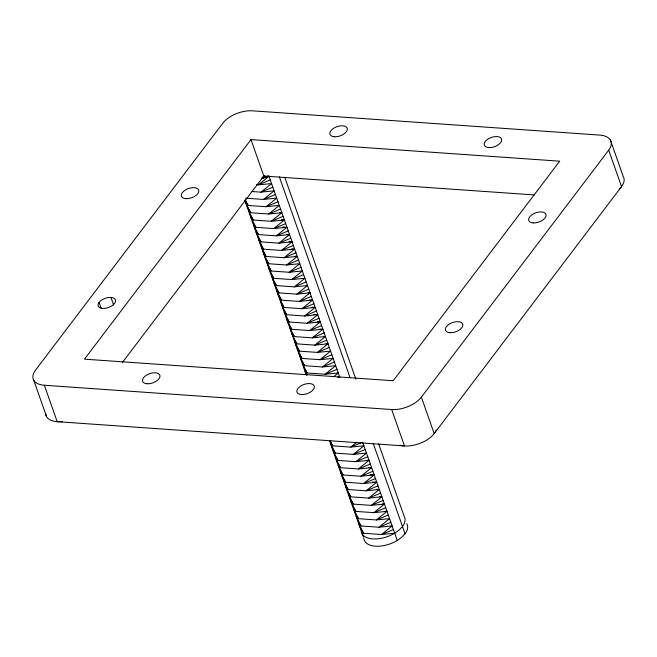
<?xml version="1.0" encoding="UTF-8"?>
<svg xmlns="http://www.w3.org/2000/svg" width="657" height="657" viewBox="0 0 657 657"><rect width="100%" height="100%" fill="white"/><g stroke="black" fill="none" stroke-linecap="round" stroke-linejoin="round"><path stroke-width="0.99" d="M261.626 177.981L263.556 178.121L264.418 175.378M250.99 139.604L84.466 359.157L393.182 380.732L559.707 161.187L250.99 139.604L263.818 176.027L122.473 362.377M391.662 409.525A22.839 12.204 -19.4 0 0 421.367 397.148L608.702 150.166A22.839 12.204 -19.4 0 0 599.816 135.096L252.51 110.819A22.839 12.204 -19.4 0 0 222.813 123.188L35.47 370.178A22.839 12.204 -19.4 0 0 44.356 385.248L57.184 421.671L404.49 445.947L391.662 409.525L44.356 385.248M406.757 523.711A22.839 12.204 -19.4 0 1 405.049 533.812L401.698 537.319L397.263 540.489A22.839 12.204 -19.4 0 1 363.847 538.157M339.858 377.471L269 176.273L258.406 184.863L256.402 184.724M279.8 212.556L281.828 212.696L271.226 221.286L253.249 220.029L250.974 217.639L255.811 227.314L273.797 228.57L286.961 227.265L276.359 235.855L258.373 234.598L256.107 232.208L260.944 241.883L278.929 243.139L292.086 241.833L281.492 250.424L263.506 249.167L261.231 246.777L266.069 256.452L284.054 257.708L297.219 256.402L286.624 264.993L268.639 263.736L266.364 261.346L271.201 271.021L289.187 272.277L302.351 270.971L291.749 279.562L273.764 278.305L271.497 275.915L276.334 285.59L294.32 286.846L307.484 285.54L296.882 294.131L278.897 292.874L276.63 290.484L281.467 300.159L299.444 301.415L312.609 300.109L302.015 308.7L284.029 307.443L281.754 305.053L286.592 314.728L304.577 315.984L317.742 314.678L307.139 323.269L289.162 322.012L286.887 319.622L291.724 329.297L309.71 330.553L322.874 329.247L312.272 337.838L294.287 336.581L292.02 334.191L296.857 343.866L314.834 345.122L327.999 343.816L317.405 352.407L299.42 351.15L297.145 348.76L301.982 358.435L319.967 359.691L333.132 358.385L322.538 366.976L304.552 365.719L302.277 363.329L307.115 373.004L325.1 374.26L338.265 372.954L333.723 376.633M281.352 219.767L284.391 219.98L273.797 228.57L285.672 223.618M286.485 234.335L289.523 234.549L278.929 243.139L290.805 238.187M291.618 248.904L294.656 249.118L284.054 257.708L295.937 252.756M308.018 292.677L310.047 292.825L299.444 301.415L311.328 296.463M312.141 307.18L315.179 307.394L304.577 315.984L316.46 311.032M317.265 321.749L320.304 321.963L309.71 330.553L321.585 325.601M323.408 336.384L325.437 336.532L314.834 345.122L326.718 340.17M356.808 442.194L350.748 447.105L332.771 445.84L330.496 443.459L335.333 453.125L353.318 454.389L366.483 453.075L355.88 461.674L337.895 460.409L335.628 458.028L340.466 467.694L358.451 468.958L371.607 467.644L361.013 476.235L343.028 474.978L340.753 472.597L345.59 482.263L363.576 483.519L376.74 482.213L366.146 490.804L348.161 489.547L345.886 487.166L350.723 496.832L368.708 498.088L381.873 496.782L371.271 505.373L353.294 504.116L351.019 501.734L355.856 511.401L373.841 512.657L387.006 511.351L376.404 519.942L358.418 518.685L356.151 516.303L360.989 525.97L378.966 527.226L392.13 525.92L381.536 534.511L363.551 533.254L361.276 530.872A22.839 12.204 -19.4 0 0 394.701 533.205L399.136 530.035L402.486 526.528A22.839 12.204 -19.4 0 0 404.195 516.427L378.678 443.968M367.017 460.22L369.045 460.36L358.451 468.958L370.326 464.006M370.129 474.65L374.178 474.929L363.576 483.519L375.459 478.575M376.272 489.284L379.311 489.498L368.708 498.088L380.592 493.144M382.415 503.927L384.435 504.067L373.841 512.657L385.716 507.713M270.282 179.911L258.406 184.863L271.571 183.558L260.969 192.148L251.976 191.524M272.852 187.196L260.969 192.148L274.133 190.842L263.531 199.432L245.554 198.176M275.414 194.48L263.531 199.432L276.696 198.127L266.101 206.717L248.116 205.46L245.841 203.07L250.678 212.745L268.664 214.001L281.828 212.696M277.977 201.765L266.101 206.717L279.266 205.411L268.664 214.001L280.547 209.049M283.11 216.334L271.226 221.286L284.391 219.98M288.242 230.903L276.359 235.855L289.523 234.549M293.375 245.472L281.492 250.424L294.656 249.118M298.5 260.041L286.624 264.993L299.781 263.687L289.187 272.277L301.07 267.325M303.633 274.61L291.749 279.562L304.914 278.256L294.32 286.846L306.195 281.894M308.765 289.179L296.882 294.131L310.047 292.825M313.89 303.748L302.015 308.7L315.179 307.394M319.023 318.317L307.139 323.269L320.304 321.963M324.156 332.885L312.272 337.838L325.437 336.532M329.288 347.454L317.405 352.407L330.57 351.101L319.967 359.691L331.851 354.739M334.413 362.023L322.538 366.976L335.694 365.67L325.1 374.26L336.984 369.308M337.714 377.356L339.546 376.592M361.72 442.531L350.748 447.105L363.912 445.791L353.318 454.389L365.202 449.437M367.764 456.722L355.88 461.674L369.045 460.36M372.897 471.291L361.013 476.235L374.178 474.929M378.021 485.86L366.146 490.804L379.311 489.498M383.154 500.429L371.271 505.373L384.435 504.067M388.287 514.998L376.404 519.942L389.568 518.636L378.966 527.226L390.849 522.282M393.412 529.567L381.536 534.511L394.701 533.205M263.556 178.121L269 176.273L266.98 176.133M262.923 176.873L269 176.273M263.818 176.027L534.708 194.965M282.904 226.977L286.961 227.265M289.047 241.62L292.086 241.833M295.19 256.263L297.219 256.402M309.57 299.896L312.609 300.109M313.693 314.391L317.742 314.678M319.836 329.034L322.874 329.247M325.979 343.668L327.999 343.816M368.577 467.439L371.607 467.644M372.691 481.934L376.74 482.213M379.845 496.643L381.873 496.782M384.977 511.212L387.006 511.351M245.069 200.295L248.116 205.46L245.48 200.188M247.122 206.717L250.678 212.745L248.412 210.355L253.249 220.029L249.693 214.001M252.255 221.286L255.811 227.314L253.536 224.924L258.373 234.598L254.826 228.57M257.388 235.855L260.944 241.883L258.669 239.493L263.506 249.167L259.95 243.139M262.521 250.424L266.069 256.452L263.802 254.062L268.639 263.736L265.083 257.708M267.645 264.993L271.201 271.021L268.927 268.631L273.764 278.305L270.216 272.277M272.778 279.562L276.334 285.59L274.059 283.2L278.897 292.874L275.34 286.846M277.911 294.131L281.467 300.159L279.192 297.769L284.029 307.443L280.473 301.415M283.036 308.7L286.592 314.728L284.325 312.338L289.162 322.012L285.606 315.984M288.168 323.269L291.724 329.297L289.45 326.907L294.287 336.581L290.731 330.553M293.301 337.838L296.857 343.866L294.582 341.476L299.42 351.15L295.864 345.122M298.434 352.407L301.982 358.435L299.715 356.045L304.552 365.719L300.996 359.691M303.559 366.976L307.115 373.004L304.84 370.614L307.041 375.007M329.724 440.675L332.771 445.84L330.126 440.568M331.777 447.097L335.333 453.125L333.058 450.743L337.895 460.409L334.347 454.381M336.91 461.666L340.466 467.694L338.191 465.312L343.028 474.978L339.472 468.95M342.042 476.235L345.59 482.263L343.324 479.881L348.161 489.547L344.605 483.519M347.167 490.804L350.723 496.832L348.456 494.45L353.294 504.116L349.738 498.088M352.3 505.373L355.856 511.401L353.581 509.019L358.418 518.685L354.862 512.657M357.433 519.942L360.989 525.97L358.714 523.588L363.551 533.254L359.995 527.226M610.41 140.064L623.238 176.487A22.839 12.204 -19.4 0 1 619.666 188.715M608.702 150.166L621.53 186.588L434.187 433.571L421.367 397.148M284.777 177.333L355.88 379.245M279.332 176.799L350.091 377.75M373.225 443.442L405.049 533.812M362.631 442.153L397.263 540.489M244.782 200.056L306.433 375.139M329.535 440.724L363.526 537.245M110.967 297.432L113.669 305.094M99.084 302.376L101.112 308.133M33.762 380.272L46.59 416.694M436.223 429.974A22.839 12.204 -19.4 0 1 399.85 445.134M62.53 421.548A22.839 12.204 -19.4 0 1 45.678 413.639M449.946 332.688A9.141 4.878 -19.4 0 0 462.873 324.919A9.141 4.878 -19.4 0 0 449.503 323.983A9.141 4.878 -19.4 0 0 449.946 332.688M533.205 222.912A9.141 4.878 -19.4 0 0 546.139 215.143A9.141 4.878 -19.4 0 0 532.77 214.215A9.141 4.878 -19.4 0 0 533.205 222.912M301.432 394.545A9.141 4.878 -19.4 0 0 314.358 386.784A9.141 4.878 -19.4 0 0 300.996 385.848A9.141 4.878 -19.4 0 0 301.432 394.545M147.078 383.762A9.141 4.878 -19.4 0 0 160.004 375.993A9.141 4.878 -19.4 0 0 146.634 375.057A9.141 4.878 -19.4 0 0 147.078 383.762M334.413 136.771A9.141 4.878 -19.4 0 0 347.348 129.002A9.141 4.878 -19.4 0 0 333.978 128.074A9.141 4.878 -19.4 0 0 334.413 136.771M488.775 147.562A9.141 4.878 -19.4 0 0 501.702 139.793A9.141 4.878 -19.4 0 0 488.332 138.857A9.141 4.878 -19.4 0 0 488.775 147.562M102.64 308.404A9.141 4.878 -19.4 0 0 115.566 300.643A9.141 4.878 -19.4 0 0 102.205 299.707A9.141 4.878 -19.4 0 0 102.64 308.404M185.906 198.636A9.141 4.878 -19.4 0 0 198.833 190.867A9.141 4.878 -19.4 0 0 185.463 189.93A9.141 4.878 -19.4 0 0 185.906 198.636"/></g></svg>
